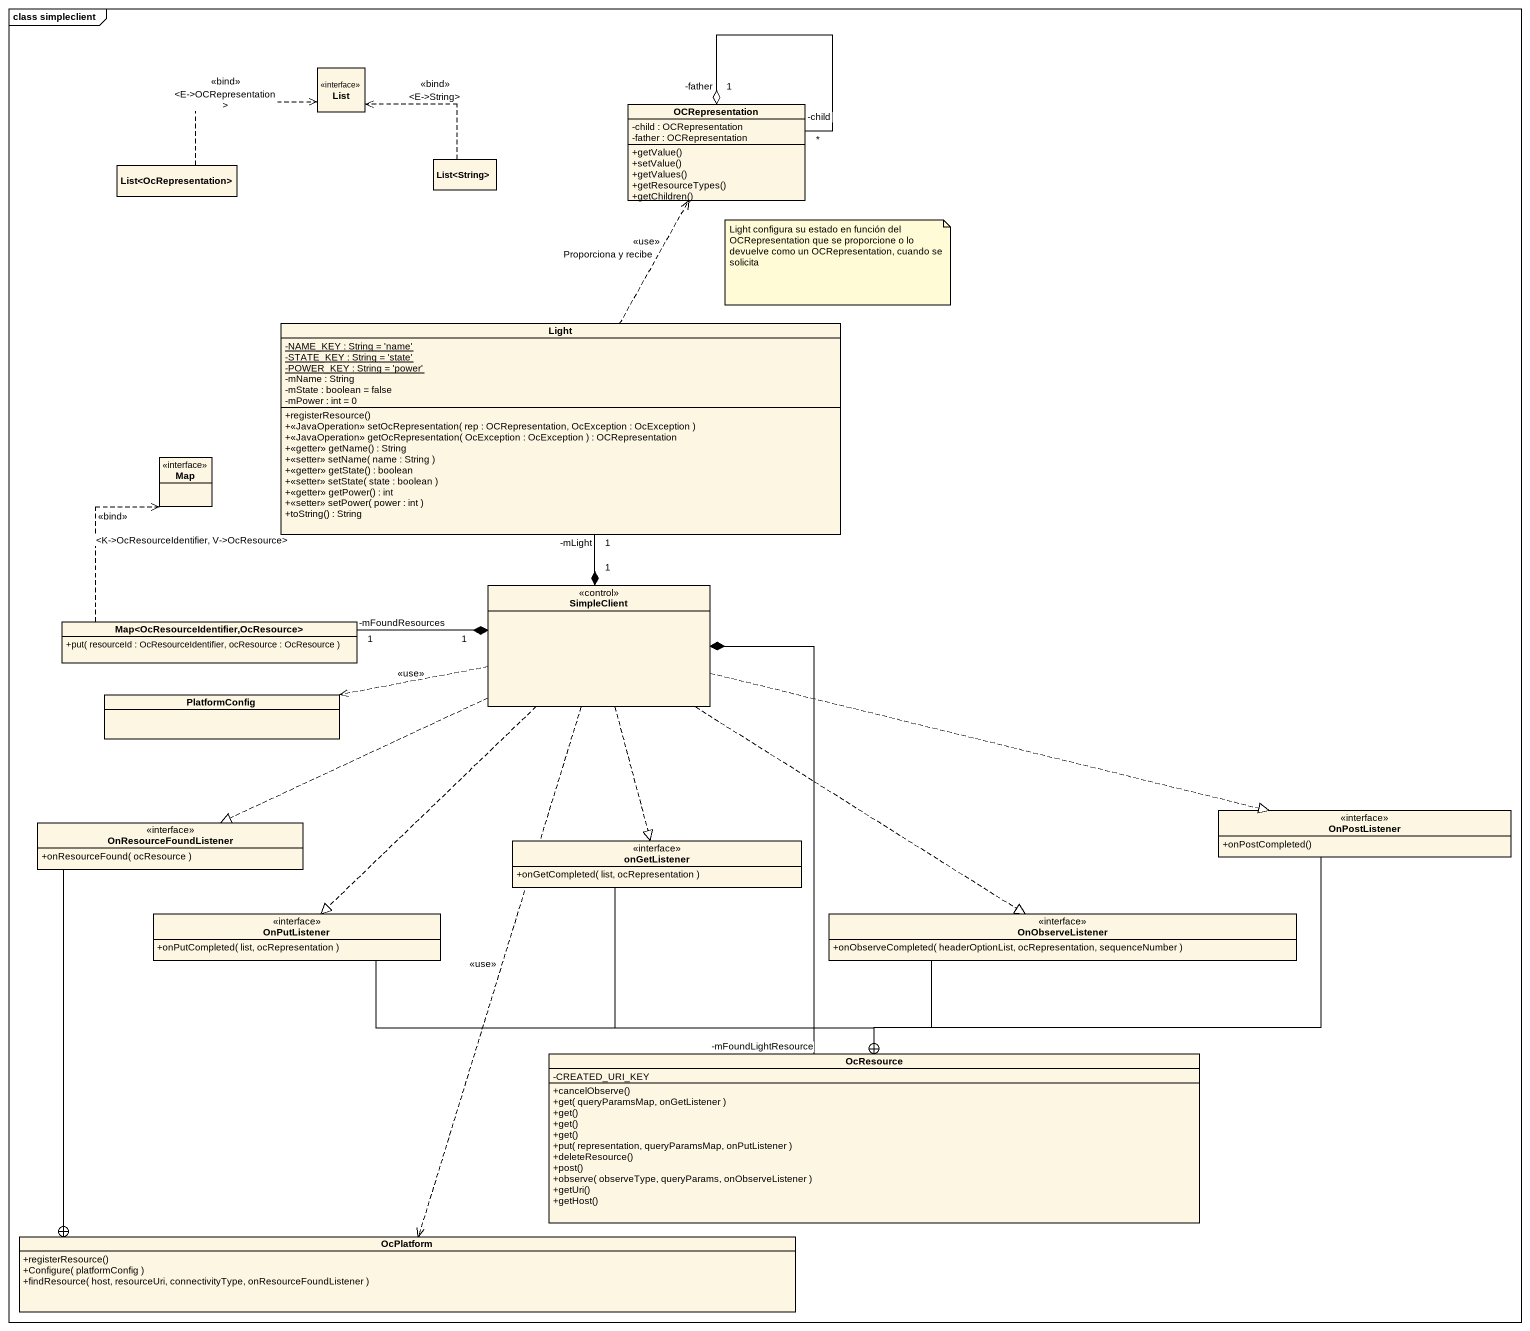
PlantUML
@startuml
mainframe class simpleclient
hide circle
hide empty members
skinparam classAttributeIconSize 0
interface List
class OCRepresentation {
  -child : OCRepresentation
  -father : OCRepresentation
  +getValue()
  +setValue()
  +getValues()
  +getResourceTypes()
  +getChildren()
}
class "List<OcRepresentation>" as List_OcRepresentation
class "List<String>" as List_String
class Light {
  {static} -NAME_KEY : String = 'name'
  {static} -STATE_KEY : String = 'state'
  {static} -POWER_KEY : String = 'power'
  -mName : String
  -mState : boolean = false
  -mPower : int = 0
  +registerResource()
  +<<JavaOperation>> setOcRepresentation( rep : OCRepresentation, OcException : OcException )
  +<<JavaOperation>> getOcRepresentation( OcException : OcException ) : OCRepresentation
  +<<getter>> getName() : String
  +<<setter>> setName( name : String )
  +<<getter>> getState() : boolean
  +<<setter>> setState( state : boolean )
  +<<getter>> getPower() : int
  +<<setter>> setPower( power : int )
  +toString() : String
}
interface "Map" as Map_
class SimpleClient <<control>>
class "Map<OcResourceIdentifier,OcResource>" as Map_OcResourceIdentifier {
  +put( resourceId : OcResourceIdentifier, ocResource : OcResource )
}
class PlatformConfig
interface OnPostListener {
  +onPostCompleted()
}
interface OnResourceFoundListener {
  +onResourceFound( ocResource )
}
interface onGetListener {
  +onGetCompleted( list, ocRepresentation )
}
interface OnPutListener {
  +onPutCompleted( list, ocRepresentation )
}
interface OnObserveListener {
  +onObserveCompleted( headerOptionList, ocRepresentation, sequenceNumber )
}
class OcResource {
  -CREATED_URI_KEY
  +cancelObserve()
  +get( queryParamsMap, onGetListener )
  +get()
  +get()
  +get()
  +put( representation, queryParamsMap, onPutListener )
  +deleteResource()
  +post()
  +observe( observeType, queryParams, onObserveListener )
  +getUri()
  +getHost()
}
class OcPlatform {
  +registerResource()
  +Configure( platformConfig )
  +findResource( host, resourceUri, connectivityType, onResourceFoundListener )
}
OCRepresentation "-father\n1" o-- "-child\n*" OCRepresentation
List_OcRepresentation .right.> List : <<bind>>\n<E->OCRepresentation>
List_String .up.> List : <<bind>>\n<E->String>
Light .up.> OCRepresentation : <<use>>\nProporciona y recibe
SimpleClient "1" *-up- "-mLight\n1" Light
SimpleClient "1" *-left- "-mFoundResources\n1" Map_OcResourceIdentifier
SimpleClient .left.> PlatformConfig : <<use>>
SimpleClient .right.|> OnPostListener
SimpleClient .left.|> OnResourceFoundListener
SimpleClient ..|> onGetListener
SimpleClient ..|> OnPutListener
SimpleClient ..|> OnObserveListener
SimpleClient *-- "-mFoundLightResource" OcResource
SimpleClient ..> OcPlatform : <<use>>
Map_OcResourceIdentifier .up.> Map_ : <<bind>>\n<K->OcResourceIdentifier, V->OcResource>
OnPostListener --+ OcResource
OnResourceFoundListener --+ OcPlatform
onGetListener --+ OcResource
OnPutListener -right-+ OcResource
OnObserveListener --+ OcResource
note as N1
  Light configura su estado en función del OCRepresentation que se proporcione o lo devuelve como un OCRepresentation, cuando se solicita
end note
@enduml
